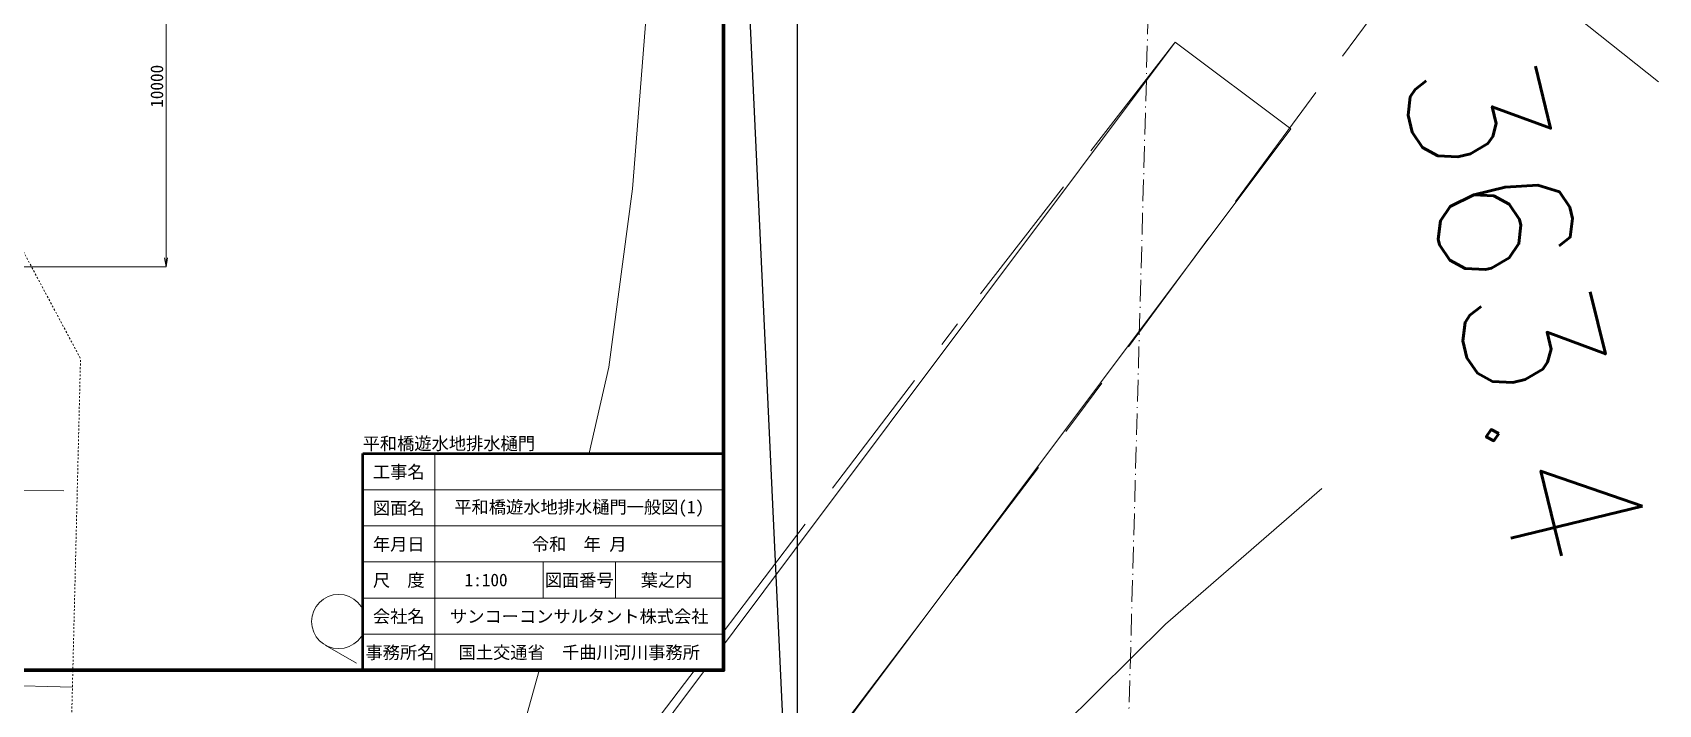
# Model space of a CAD drawing. Header units: millimetres. Extents: x 432273 to 1023813, y -32657 to 705940.
# Drawn here: x 779430 to 824477, y 376520 to 395123 of the extents above; entities that cross this region are included whole.
import ezdxf
from ezdxf.enums import TextEntityAlignment as Align

# ---------------------------------------------------------------- set-up
doc = ezdxf.new("R2010")
doc.units = ezdxf.units.MM
doc.header["$LTSCALE"] = 100
doc.header["$PDSIZE"] = 300
for name, pattern in [('561019', [1, 0.5, -0.5]), ('56301', [0.5, 0.25, -0.25]), ('SXF_一点短鎖線', [9.25, 6, -1.5, 0.25, -1.5])]:
    doc.linetypes.add(name, pattern=pattern)
doc.layers.get('Defpoints').update_dxf_attribs({"color": 153})
for name, color, linetype, lineweight in [('D-BGD', 7, 'Continuous', 13), ('D-BYP-STR3', 3, 'Continuous', 25), ('D-STR-DIM', 7, 'Continuous', 13), ('D-TTL', 2, 'Continuous', 140), ('D-TTL-FRAM', 2, 'Continuous', 50), ('D-TTL-LINE', 7, 'Continuous', 13), ('D-TTL-TXT', 7, 'Continuous', 13), ('●予備設計_LP横断', 7, 'Continuous', 13)]:
    doc.layers.add(name, color=color, linetype=linetype, lineweight=lineweight)
doc.styles.add('BIGFONT', font='txt', dxfattribs={"height": 0.2, "bigfont": 'BIGFONT'})
doc.styles.add('MS ゴシック', font='MS Gothic.ttf')
doc.dimstyles.new('DIM-100-F', dxfattribs={"dimscale": 100, "dimtxt": 3.5, "dimasz": 2.5, "dimexe": 0, "dimexo": 2, "dimgap": 0.8, "dimtad": 1, "dimdec": 0, "dimzin": 0, "dimdsep": 46, "dimtxsty": 'MS ゴシック', "dimblk": 'OPEN', "dimcen": 0.1, "dimclrd": 256, "dimclre": 256, "dimclrt": 256, "dimaunit": 1, "dimadec": 4, "dimazin": 0, "dimtfac": 1, "dimtdec": 0, "dimtmove": 2, "dimatfit": 3, "dimldrblk": 'OPEN', "dimfxl": 1, "dimtolj": 1, "dimtzin": 0, "dimlwd": -1, "dimlwe": -1, "dimarcsym": 2})

# ---------------------------------------------------------------- blocks, each defined once
blk = doc.blocks.new('_Open')
at = {"color": 0, "linetype": 'ByBlock', "lineweight": -2}
for p, q in [((-1, 0.17), (0, 0)), ((-1, -0.17), (0, 0)), ((0, 0), (-1, 0))]:
    blk.add_line(p, q, dxfattribs=at)
blk = doc.blocks.new('*D132')
at = {"layer": 'D-STR-DIM', "ltscale": 0.2, "transparency": 16777216}
for p, q in [((779723, 398635), (783132, 398635)), ((783132, 398385), (783132, 388885)), ((776123, 388635), (783132, 388635))]:
    blk.add_line(p, q, dxfattribs=at)
at = {"layer": 'Defpoints', "color": 0, "ltscale": 0.2, "transparency": 16777216}
for p in [(779523, 398635), (775923, 388635), (783132, 388635)]:
    blk.add_point(p, dxfattribs=at)
at = {"layer": 'D-STR-DIM', "ltscale": 0.2, "transparency": 16777216, "xscale": 250, "yscale": 250, "zscale": 250}
for p, rotation in [((783132, 398635), 90), ((783132, 388635), 270)]:
    blk.add_blockref('_Open', p, dxfattribs=dict(at, rotation=rotation))
at = {"layer": 'D-STR-DIM', "ltscale": 0.2, "transparency": 16777216, "insert": (782877, 393635), "char_height": 350, "attachment_point": 5, "rotation": 90, "style": 'MS ゴシック'}
blk.add_mtext('\\A1;10000', dxfattribs=at)
blk = doc.blocks.new('M6331')
at = {"layer": '●予備設計_LP横断', "linetype": 'Continuous', "lineweight": 9}
blk.add_line((0, -0.75), (1, -0.75), dxfattribs=at)
blk.add_circle((0, 0), 0.75, dxfattribs=at)
blk = doc.blocks.new('21311212131313131')
at = {"layer": 'D-BGD', "linetype": 'Continuous'}
for p, q in [((2635636.5406, -1169673.3768, 363309.9804), (2637907.4266, -1166689.2823, 363267.9804)), ((2634315.7641, -1173293.8806, 363309.9804), (2637380.4734, -1175454.993, 363365.9804)), ((2638401.3261, -1176174.5912, 363383.9804), (2641466.5157, -1178334.8265, 363439.9804)), ((2642488.2455, -1179054.9049, 363458.9804), (2645552.0777, -1181215.5372, 363514.9804)), ((2637136.69, -1180138.1989, 363476.9804), (2640150.9342, -1182368.5881, 363504.9804)), ((2646573.8076, -1181935.6156, 363532.9804), (2647485.2004, -1182578.1909, 363549.9804)), ((2647933.5467, -1182904.575, 363553.9804), (2647485.2004, -1182578.1909, 363549.9804)), ((2641155.2298, -1183112.1835, 363513.9804), (2644170.3513, -1185343.0529, 363541.9804)), ((2651977.0374, -1185845.4771, 363585.9803), (2648944.8787, -1183639.482, 363561.9803)), ((2645595.1736, -1186390.9628, 363554.9804), (2645013.9337, -1185967.8869, 363549.9804)), ((2656021.8855, -1188785.9822, 363617.9803), (2652988.3695, -1186580.3841, 363593.9803)), ((2649638.1841, -1189332.742, 363585.9803), (2646606.0254, -1187126.7469, 363562.9803)), ((2653680.7145, -1192275.3984, 363617.9803), (2650649.036, -1190068.5261, 363593.9803)), ((2657723.725, -1195217.1776, 363649.9803), (2654692.0465, -1193010.3054, 363625.9803)), ((2655539.8042, -1220310.4056), (2655577.5506, -1210271.3072)), ((2650316.6113, -1220347.2292), (2650146.3057, -1210620.6735))]:
    blk.add_line(p, q, dxfattribs=at)
at = {"layer": 'D-BGD', "linetype": 'Continuous', "flags": 128}
for points in [[(2661592.2097, -1197678.0819), (2651374.3085, -1190349.2835), (2637086.397, -1180094.7061), (2639418.1833, -1176845.2606)], [(2639418.1833, -1176845.2606), (2653705.2176, -1187099.3578), (2664002.0443, -1194483.9034)]]:
    blk.add_lwpolyline(points, dxfattribs=at)
at = {"layer": 'D-BGD', "linetype": 'Continuous', "elevation": 362999.9804, "flags": 128}
for points in [[(2582629.8652, -1217971.8071), (2585932.9745, -1216675.7279), (2588101.1732, -1215451.4996), (2590642.9994, -1213519.7782), (2594956.5435, -1210723.6396), (2597495.9363, -1209758.4787), (2599745.516, -1209124.8797), (2603702.4564, -1207961.0044), (2605582.3017, -1207053.1767), (2612225.4167, -1203085.8098), (2618499.4257, -1197962.1683), (2621671.4589, -1196424.4674), (2625252.3584, -1194987.471), (2629637.3756, -1194357.771), (2641461.8353, -1195042.9465), (2646409.4462, -1195601.3408), (2654684.044, -1197310.7093), (2659738.7434, -1198610.6109)], [(2657051.5193, -1183754.3339), (2653204.034, -1180032.6426), (2649357.2048, -1175776.6326)]]:
    blk.add_lwpolyline(points, dxfattribs=at)
at = {"layer": 'D-BGD', "linetype": '561019', "flags": 128}
blk.add_lwpolyline([(2441034.3739, -1231115.2852), (2441014.949, -1230194.9008), (2441009.8382, -1229935.5942), (2440973.7998, -1228187.5674), (2440932.6506, -1226180.234), (2440890.6243, -1224172.4204), (2440849.475, -1222165.087), (2440838.0365, -1221607.0466), (2465396.9227, -1220738.3151), (2502568.1938, -1220258.7543), (2502893.2618, -1220254.3025), (2505968.9706, -1220281.5844), (2533646.6748, -1220529.6704), (2555247.3327, -1219423.2209), (2574682.3776, -1218318.0141), (2575877.9982, -1218262.2975), (2607350.0318, -1216798.0533), (2630746.0107, -1217401.774), (2633752.1022, -1217183.4579), (2635812.956, -1216221.9558), (2646480.1569, -1210237.1016), (2669388.8157, -1210323.2366), (2671678.4637, -1210836.7904), (2674039.248, -1211855.5625), (2682867.6468, -1216539.2122), (2684403.4154, -1216795.1095), (2705862.1412, -1215918.7715), (2722323.8586, -1215317.7261), (2764230.8114, -1214009.3989), (2772988.6009, -1213295.0741), (2774605.8721, -1213068.8912), (2777265.5539, -1211517.479), (2787744.4804, -1204699.9318), (2789344.3566, -1203582.9766), (2800889.1227, -1201996.8461), (2810456.4508, -1200682.5578), (2827286.2582, -1199498.6722), (2831012.6992, -1199215.4427)], dxfattribs=at)
at = {"layer": 'Defpoints', "linetype": 'Continuous', "flags": 128}
blk.add_lwpolyline([(2358657.0594, -1194799.6502), (2527728.8742, -1199242.0985), (2831012.6992, -1178777.6202)], dxfattribs=at)
at = {"layer": 'D-BGD', "linetype": 'Continuous', "lineweight": 9, "xscale": 1000, "yscale": 1000, "zscale": 1000, "rotation": 61.30205960440028}
blk.add_blockref('M6331', (2653610.0115, -1202933.6728), dxfattribs=at)
at = {"layer": 'D-BGD', "linetype": 'Continuous', "style": 'BIGFONT'}
blk.add_text('363.4', height=3749.9998, rotation=14.86235643, dxfattribs=at).set_placement((2637735.0674, -1173936.7734))

msp = doc.modelspace()

# ---------------------------------------------------------------- linework, layer by layer
at = {"layer": 'D-BGD', "linetype": 'SXF_一点短鎖線'}
msp.add_line((810951.2, 417867.6, 354000), (807104.4, 278429.9, 354000), dxfattribs=at)

# ---------------------------------------------------------------- block references
at = {"layer": 'D-BGD', "linetype": '56301', "rotation": 268.807065034117}
msp.add_blockref('21311212131313131', (2045832.1, 3006806.9, 354000), dxfattribs=at)

# ---------------------------------------------------------------- dimensions: what is measured, and where the dimension line sits
at = {"layer": 'D-STR-DIM', "ltscale": 0.2}
dim = msp.add_linear_dim(base=(783131.5, 388634.8, 354000), p1=(779522.9, 398634.8, 354000), p2=(775922.9, 388634.8, 354000), angle=90, dimstyle='DIM-100-F', dxfattribs=at)
dim.commit()
dim.dimension.update_dxf_attribs({"geometry": '*D132', "text_midpoint": (782876.5, 393634.8, 354000)})

# ---------------------------------------------------------------- next in the draw order: wipeouts: each hides what was drawn before it
msp.add_wipeout([(788577.1, 383464.7), (798577.1, 383464.7), (798577.1, 377464.7), (788577.1, 377464.7)]).translate(0, 0, 354000).dxf.layer = 'D-BYP-STR3'

# ---------------------------------------------------------------- next in the draw order: linework, layer by layer
at = {"layer": 'D-TTL', "elevation": 354000}
msp.add_lwpolyline([(718577.1, 377464.7), (718577.1, 432464.7), (798577.1, 432464.7), (798577.1, 377464.7)], close=True, dxfattribs=at)
at = {"layer": 'D-TTL-FRAM'}
for p, q in [((788577.1, 377464.7, 354000), (788577.1, 383464.7, 354000)), ((788577.1, 383464.7, 354000), (798577.1, 383464.7, 354000))]:
    msp.add_line(p, q, dxfattribs=at)
at = {"layer": 'D-TTL-LINE'}
for p, q in [((790577.1, 377464.7, 354000), (790577.1, 383464.7, 354000)), ((788577.1, 382464.7, 354000), (798577.1, 382464.7, 354000)), ((788577.1, 381464.7, 354000), (798577.1, 381464.7, 354000)), ((788577.1, 380464.7, 354000), (798577.1, 380464.7, 354000)), ((793577.1, 379464.7, 354000), (793577.1, 380464.7, 354000)), ((795577.1, 379464.7, 354000), (795577.1, 380464.7, 354000)), ((788577.1, 379464.7, 354000), (798577.1, 379464.7, 354000)), ((788577.1, 378464.7, 354000), (798577.1, 378464.7, 354000))]:
    msp.add_line(p, q, dxfattribs=at)
at = {"layer": 'Defpoints', "color": 1, "elevation": 354000}
msp.add_lwpolyline([(800627.1, 434664.7), (716527.1, 434664.7), (716527.1, 375264.7), (800627.1, 375264.7)], close=True, dxfattribs=at)

# ---------------------------------------------------------------- next in the draw order: texts
at = {"layer": 'D-TTL-TXT', "style": 'MS ゴシック'}
msp.add_text('平和橋遊水地排水樋門', height=350, dxfattribs=at).set_placement((788577.1, 383464.7, 354000), align=Align.BOTTOM_LEFT)
for s, p in [('工事名', (789577.1, 382964.7, 354000)), ('図面名', (789577.1, 381964.7, 354000)), ('平和橋遊水地排水樋門一般図(1)', (794577.1, 381964.7, 354000)), ('年月日', (789577.1, 380964.7, 354000)), ('令和  年 月', (794577.1, 380964.7, 354000)), ('尺\u3000度', (789577.1, 379964.7, 354000)), ('1:100', (791996.9, 379964.7, 354000)), ('図面番号', (794577.1, 379964.7, 354000)), ('葉之内', (796996.9, 379964.7, 354000)), ('会社名', (789577.1, 378964.7, 354000)), ('サンコーコンサルタント株式会社', (794577.1, 378964.7, 354000)), ('事務所名', (789609.2, 377964.7, 354000)), ('国土交通省\u3000千曲川河川事務所', (794577.1, 377964.7, 354000))]:
    msp.add_text(s, height=350, dxfattribs=at).set_placement(p, align=Align.MIDDLE)

doc.saveas('drawing.dxf')
